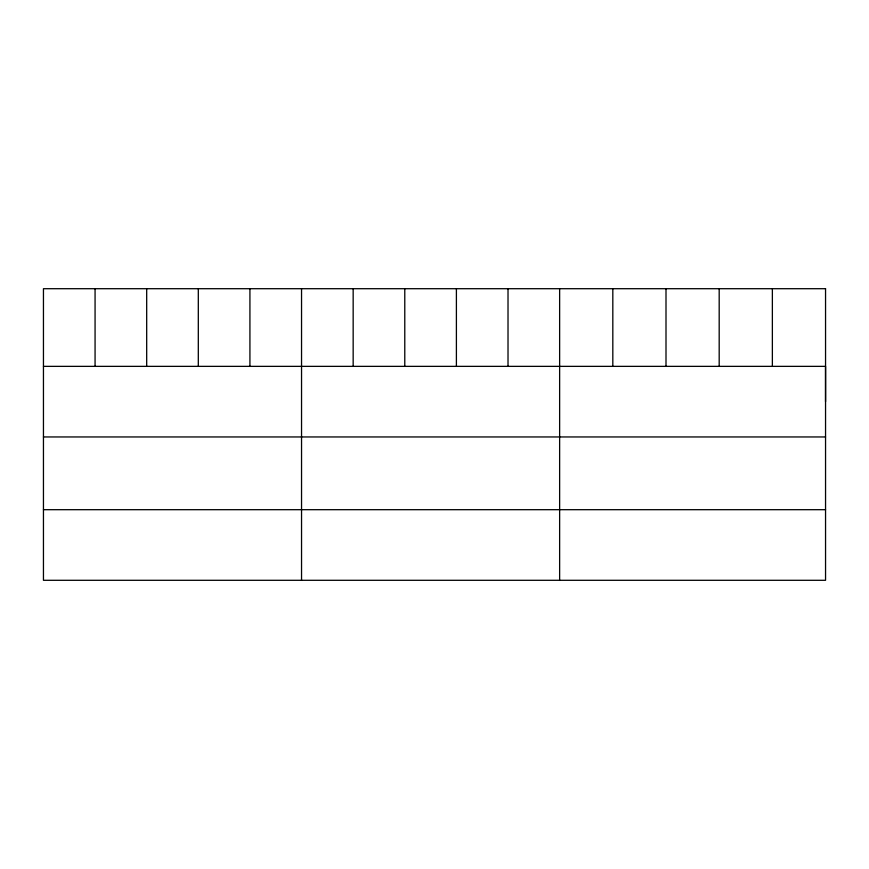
<?xml version="1.0" encoding="UTF-8"?>
<svg xmlns="http://www.w3.org/2000/svg" width="869" height="869" viewBox="0 0 869 869"><rect width="100%" height="100%" fill="white"/><g stroke="black" fill="none" stroke-linecap="round" stroke-linejoin="round"><path stroke-width="1.3" d="M825.55 401.652L825.55 366.36L43.45 366.36M43.45 436.955L825.55 436.955M43.45 509.69L825.55 509.69M772.367 288.704L772.367 366.36M719.184 288.704L719.184 366.36M666.002 288.704L666.002 366.36M612.819 288.704L612.819 366.36M559.636 288.704L559.636 580.296M508.017 288.704L508.017 366.36M456.399 288.704L456.399 366.36M404.78 288.704L404.78 366.36M353.162 288.704L353.162 366.36M301.543 288.704L301.543 580.296M249.924 288.704L249.924 366.36M198.306 288.704L198.306 366.36M146.687 288.704L146.687 366.36M95.069 288.704L95.069 366.36M825.55 288.704L43.45 288.704L43.45 580.296L825.55 580.296L825.55 288.704"/></g></svg>
